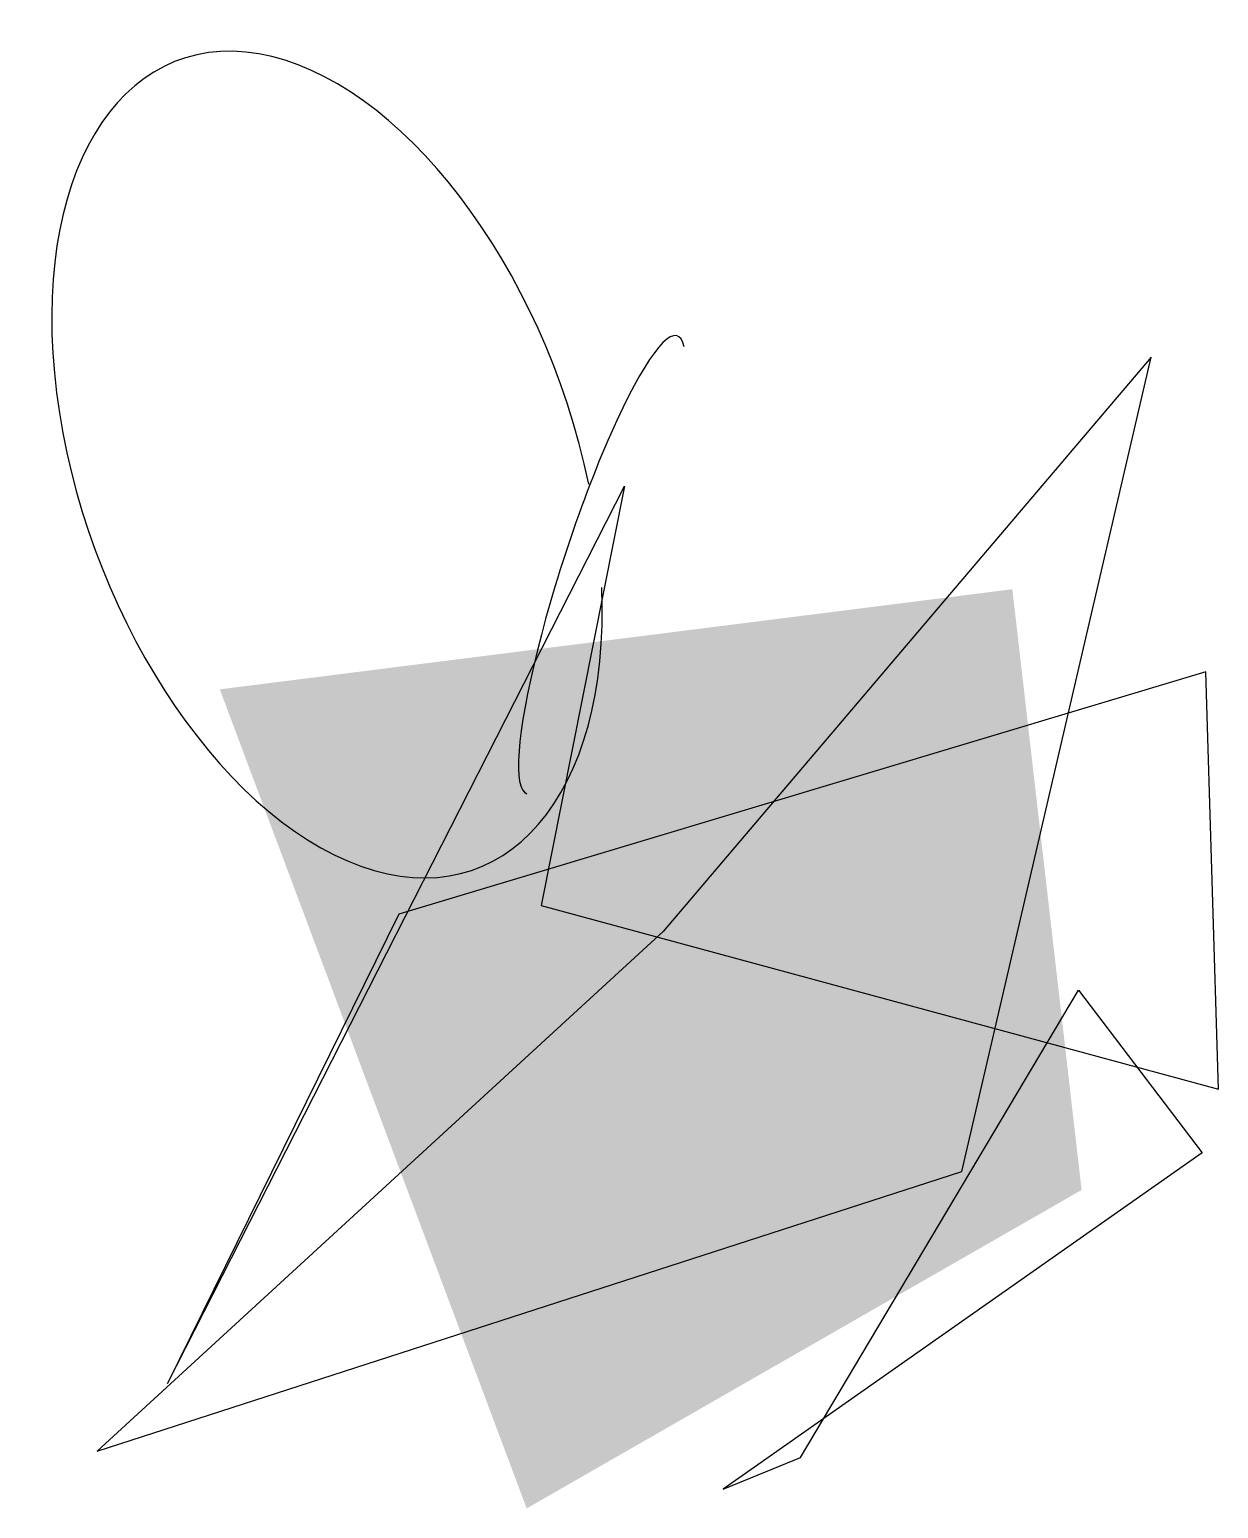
# Model space of a CAD drawing. Extents: x -5114 to 4481, y -4846 to 7089.
import ezdxf

# ---------------------------------------------------------------- set-up
doc = ezdxf.new("R2010")
doc.units = 0

msp = doc.modelspace()

# ---------------------------------------------------------------- linework, layer by layer
msp.add_polyline3d([(4381, 1905, 2191), (-2134, -50, 3871), (-4001, -3838, -4526), (-313, 3405, 550), (-985, 21, -3208), (4481, -1462, -2647)], close=True)
at = {"extrusion": (-0.020757, -0.077786, 0.598078)}
msp.add_ellipse((-494, 2769, 3096), major_axis=(-607, -1848, 1940), ratio=0.112547, start_param=2.877633, end_param=6.283185, dxfattribs=at)
msp.add_solid([(2818, 2572), (3377, -2276), (-3579, 1764), (-1102, -4846)])
for points in [[(2411, -2128, -4586), (3939, 4445, -3416), (-1, -190, 4764), (-4570, -4383, 3437)], [(1108, -4436, 2537), (3353, -664, -4440), (4351, -1977, -544), (485, -4691, -690)]]:
    msp.add_3dface(points)
at = {"layer": 'B', "extrusion": (0.999632, -0.52057, -0.323844)}
msp.add_ellipse((-2714, 3578, 3745), major_axis=(2082, -2194, -2367), ratio=0.807735, start_param=0.670174, end_param=6.699353, dxfattribs=at)

doc.saveas('drawing.dxf')
